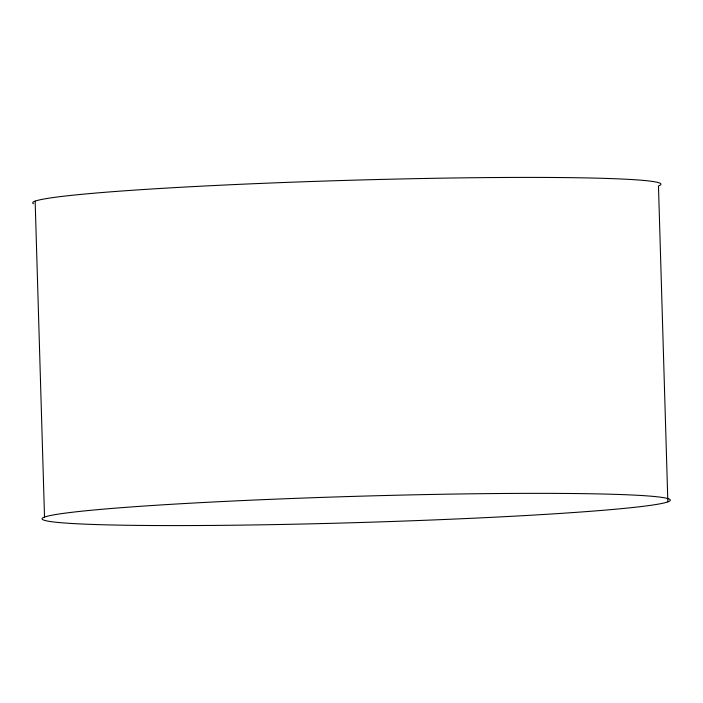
<?xml version="1.0" encoding="UTF-8"?>
<svg xmlns="http://www.w3.org/2000/svg" width="703" height="703" viewBox="0 0 703 703"><rect width="100%" height="100%" fill="white"/><g stroke="black" fill="none" stroke-linecap="round" stroke-linejoin="round"><path stroke-width="1.05" d="M667.85 501.872A314.232 13.155 -1.7 0 0 234.169 500.958A314.232 13.155 -1.7 0 0 166.549 525.58A314.232 13.155 -1.7 0 0 667.85 501.872L658.474 185.935A314.232 13.155 -1.7 0 0 355.077 180.126A314.232 13.155 -1.7 0 0 33.524 203.756M35.15 201.128L44.526 517.065"/></g></svg>
